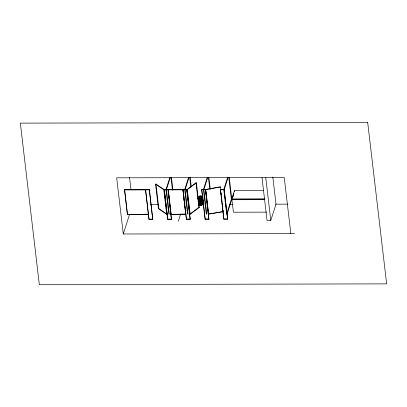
<?xml version="1.0" encoding="UTF-8"?>
<svg xmlns="http://www.w3.org/2000/svg" width="407" height="407" viewBox="0 0 407 407"><rect width="100%" height="100%" fill="white"/><g stroke="black" fill="none" stroke-linecap="round" stroke-linejoin="round"><path stroke-width="0.61" d="M199.104 205.189C199.842 205.947 201.862 205.209 200.559 202.666L199.186 196.586L199.923 195.991M202.025 201.19L202.035 200.168L202.63 200.168L203.103 201.256L202.025 201.19L202.045 202.411M184.285 199.572L184.269 200.615L183.74 199.796M202.793 201.521L203.001 199.532M201.384 204.548L200.956 205.316L202.533 204.426L203.246 200.804L202.64 201.806M202.798 198.585L201.236 198.509L201.658 196.093L200.051 196.433L199.532 197.914L197.924 198.82L200.707 198.362L202.798 198.585L199.578 198.448L198.428 198.774L197.98 199.323L199.567 198.087L200.615 197.833L201.633 196.428L202.706 196.199M199.349 202.564L199.522 200.254L200.091 202.187L199.944 202.935L198.753 201.958L198.891 200.509L200.524 202.905L201.078 202.416L201.068 200.168L200.473 200.173L199.934 201.262L198.326 202.477L199.349 202.564L201.033 201.989L200.473 200.173L201.058 201.195L199.934 201.262L201.078 202.416M202.849 196.779L201.755 197.833L201.796 198.509L202.788 197.909L198.606 197.909L197.909 198.418L199.186 196.586L199.242 197.064L197.909 198.418M200.692 201.195L200.839 202.528L200.091 202.187L199.649 202.747M201.597 202.299L201.862 202.89L201.129 203.241L199.415 203.475L198.524 203.124L198.463 202.62L200.325 202.762L201.597 202.299L203.246 200.804L201.633 203.846L199.328 204.573L200.025 204.573L202.589 203.408L202.421 201.668L200.325 202.762L198.362 202.559L199.918 205.428L200.147 204.879L203.383 202.823L200.264 205.138L199.028 205.036L198.814 204.767L201.704 204.507L203.317 203.566L203.378 203.185C196.693 207.87 202.304 204.716 203.826 203.113M197.924 198.82L198.55 197.431L197.975 198.326M200.371 205.428C199.232 203.103 202.513 200.91 201.862 198.362L200.605 200.468L200.402 202.36L199.791 202.711L198.24 201.75L199.471 203.098M184.656 203.23L184.493 203.963L185.109 203.159M199.221 204.248L199.603 202.772L199.939 204.248L199.221 204.248L199.389 202.772L199.893 203.322L200.386 203.266L200.336 202.711L202.35 202.299L203.195 201.735M198.458 198.133L199.094 197.929L199.394 196.149M201.831 202.538L202.304 200.468L201.933 198.931L198.494 199.344L198.667 201.236L199.791 202.711L200.325 202.834L201.974 202.284L202.986 200.575L201.933 198.931L202.94 198.438M201.45 202.538L201.287 198.362L198.428 198.774L200.325 202.834M201.974 202.284L200.402 202.36L201.053 202.793L200.722 202.778L198.667 201.236L199.216 200.849L199.644 199.018L200.707 198.362M201.704 204.472L201.287 205.214C202.279 205.291 203.79 202.559 202.767 204.39L201.526 205.133L201.882 204.365M127.376 214.504L148.499 214.214L127.376 214.504L124.567 189.698L149.354 189.642L152.737 219.363L148.998 219.368L145.533 189.891L145.609 189.647L148.998 219.368M294.587 233.613L123.28 233.994L129.65 214.123M152.737 219.363L149.354 189.642M164.25 189.85L168.076 189.601L171.459 219.317L167.715 219.327L164.25 189.85L168.076 189.601M169.734 177.859L165.97 189.601L168.854 214.168L169.322 214.163L166.438 189.601L170.202 177.859M171.032 214.408L185.785 214.128L171.032 214.408L168.223 189.596L182.901 189.565L186.431 219.287L190.176 219.276L186.793 189.555L182.972 189.81L186.793 189.555M167.715 219.327L164.331 189.606M185.709 214.372L182.901 189.565M188.456 177.818L184.686 189.56L187.571 214.123L188.039 214.123L185.154 189.56L188.919 177.813M183.664 197.349L184.005 196.276M178.297 221.327L180.627 214.062M186.431 219.287L183.048 189.565M200.636 196.408L199.242 197.064L199.542 196.154L200.58 196.179M201.689 189.769L205.515 189.514L208.898 219.236L205.153 219.246L201.689 189.769L205.515 189.514M200.57 197.848L201.104 196.194L199.817 197.853M207.361 177.187L203.408 189.52L206.293 214.082L206.761 214.082L203.876 189.52L207.829 177.187M202.966 197.843L202.208 197.848L202.727 196.235M205.153 219.246L201.77 189.525M220.411 189.728L224.232 189.474L227.615 219.195L223.87 219.2L220.411 189.728L224.155 189.718L228.185 177.142M227.717 177.142L223.764 189.474L226.648 214.036L227.116 214.036L231.827 199.354L229.238 177.31M223.87 219.2L220.487 189.479M226.836 213.451L231.359 199.359L228.77 177.315M266.585 212.144L233.435 212.215L231.817 198.921L234.463 190.669L263.68 190.603M232.478 197.741L233.755 193.763M232.478 197.97L233.801 193.844M262.001 177.549L267.043 220.462L270.782 220.452L276.007 204.172L272.817 177.035M199.242 197.064L199.542 196.154M202.594 201.76L202.986 200.575L200.605 200.468L199.216 200.849M200.29 195.696L199.532 197.914L198.458 198.219L198.606 198.881M201.668 202.223L201.592 205.108L203.317 203.566L203.21 203.922L202.213 204.792L203.195 203.469M184.437 203.749L184.137 204.116M202.701 202.89L201.928 203.459L201.516 204.446L198.84 204.451M198.458 198.219L199.186 196.586L198.606 197.909L198.55 197.431L198.051 198.265M201.414 204.268L200.91 205.326L200.956 205.031L200.142 205.428L199.603 204.385L199.633 202.818M202.304 200.468L201.419 202.289L200.722 202.778M202.483 204.004L202.03 204.863L203.571 203.546M201.653 202.803L203.246 200.804M202.498 204.507L203.159 203.551M203.378 203.185L200.956 205.316M203.159 203.709L202.747 204.212M200.676 198.514L201.755 197.833M201.287 205.214L201.714 204.797M202.421 201.668L202.391 202.259M199.511 203.052L199.812 202.772L200.386 203.266L200.992 203.118L201.516 204.446L202.137 204.126M199.094 197.929L200.702 196.54M198.494 199.344L199.578 198.448M202.208 197.848L203.042 197.217M186.945 189.555L196.001 182.763L196.378 182.88L199.262 207.443L190.206 214.235L189.83 214.118L186.945 189.555L187.322 189.672L196.378 182.88M189.83 214.118L198.886 207.326L199.262 207.443M201.913 204.334L202.284 204.116L201.755 205.016L202.686 203.693L202.421 203.739M201.633 196.428L199.532 197.914L200.615 197.833L200.605 200.468L201.231 202.686L200.87 202.696L201.16 202.655M202.711 196.779L199.628 198.591M202.055 204.253L202.335 204.06M200.936 202.615L200.992 203.118L200.325 202.762L198.545 202.935L199.435 202.818L199.496 203.322L198.463 202.62M202.859 204.075L203.388 203.739M201.928 203.459L201.195 203.81L201.012 204.589L200.432 203.408L200.992 203.118M202.35 202.299L199.817 203.052L199.247 204.385L201.648 203.983L203.388 202.966L202.605 203.759L200.025 204.573L199.654 205.143L198.814 204.767M155.566 184.188L155.962 184.02L164.179 189.606L167.068 214.168L166.672 214.336L158.45 208.755L155.566 184.188L163.787 189.774L166.672 214.336M163.787 189.774L164.179 189.606M158.45 208.755L158.847 208.588L167.068 214.168M198.545 198.377L202.737 198.082M200.503 203.978L201.195 203.81L200.432 203.408M205.662 189.514L220.329 186.95L205.662 189.514L208.547 214.077L223.295 211.747M208.547 214.077L223.214 211.513L223.067 210.256M202.788 197.909L201.735 198.006L200.773 198.931L199.852 200.58L200.132 202.472M124.491 189.942L149.277 189.886M168.147 189.845L182.819 189.81M202.717 196.088L200.081 196.093L200.051 196.433L202.691 196.428M202.717 198.916L202.091 198.916L202.014 199.532L202.63 200.168L201.999 201.989L202.411 201.974L202.035 200.168M231.817 198.921L264.845 198.845M231.359 199.359L231.827 199.354M231.934 199.445L264.458 199.374M231.914 199.735L264.942 199.664M150.498 204.451L158.13 204.436M202.503 204.334L203.826 204.334M229.853 204.273L232.392 204.268M275.498 204.172L287.846 204.146M149.074 219.124L152.818 219.119M167.791 219.083L171.535 219.073M186.513 219.042L190.257 219.032M205.23 219.002L208.974 218.991M223.952 218.956L227.696 218.951M201.933 198.931L203.007 199.008M198.977 205.133L199.918 205.428M199.878 205.423L199.028 205.036L199.461 205.326M198.616 204.456L199.491 204.879L200.748 204.121L201.46 202.696L200.336 202.711M202.986 200.575L203.454 200.839M199.496 203.322L198.906 202.717L199.206 203.052M198.524 202.137L199.094 202.915M199.812 202.772L199.893 203.322M198.753 201.958L198.982 202.533M198.672 199.893L198.331 198.83M290.842 233.623L284.244 177.462L116.682 177.834L123.28 233.994M265.746 177.544L270.782 220.452M234.463 190.669L234.559 191.488M224.155 189.718L227.615 219.195M220.329 186.95L220.772 190.73M220.991 192.618L221.215 194.51M221.439 196.398L221.586 197.66M221.805 199.547L222.029 201.434M222.253 203.327L222.4 204.584M222.619 206.476L222.843 208.364M208.877 177.355L210.282 189.326M208.409 177.36L209.814 189.326M205.744 189.743L208.628 214.311M205.433 189.759L208.898 219.236M198.982 202.767L199.038 203.271M198.896 203.414L198.962 203.983M196.001 182.763L198.886 207.326M190.161 177.401L191.27 186.849M189.693 177.401L190.802 186.849M187.322 189.672L190.206 214.235M186.716 189.799L190.176 219.276M171.439 177.442L172.919 190.038M170.971 177.442L172.451 190.038M168.223 189.596L171.108 214.163M167.994 189.845L171.459 219.317M155.962 184.02L158.847 208.588M129.553 177.355L131.034 189.977M124.567 189.698L127.457 214.26M367.674 122.349L20.35 123.128L39.326 284.651L386.65 283.872L367.674 122.349"/></g></svg>
